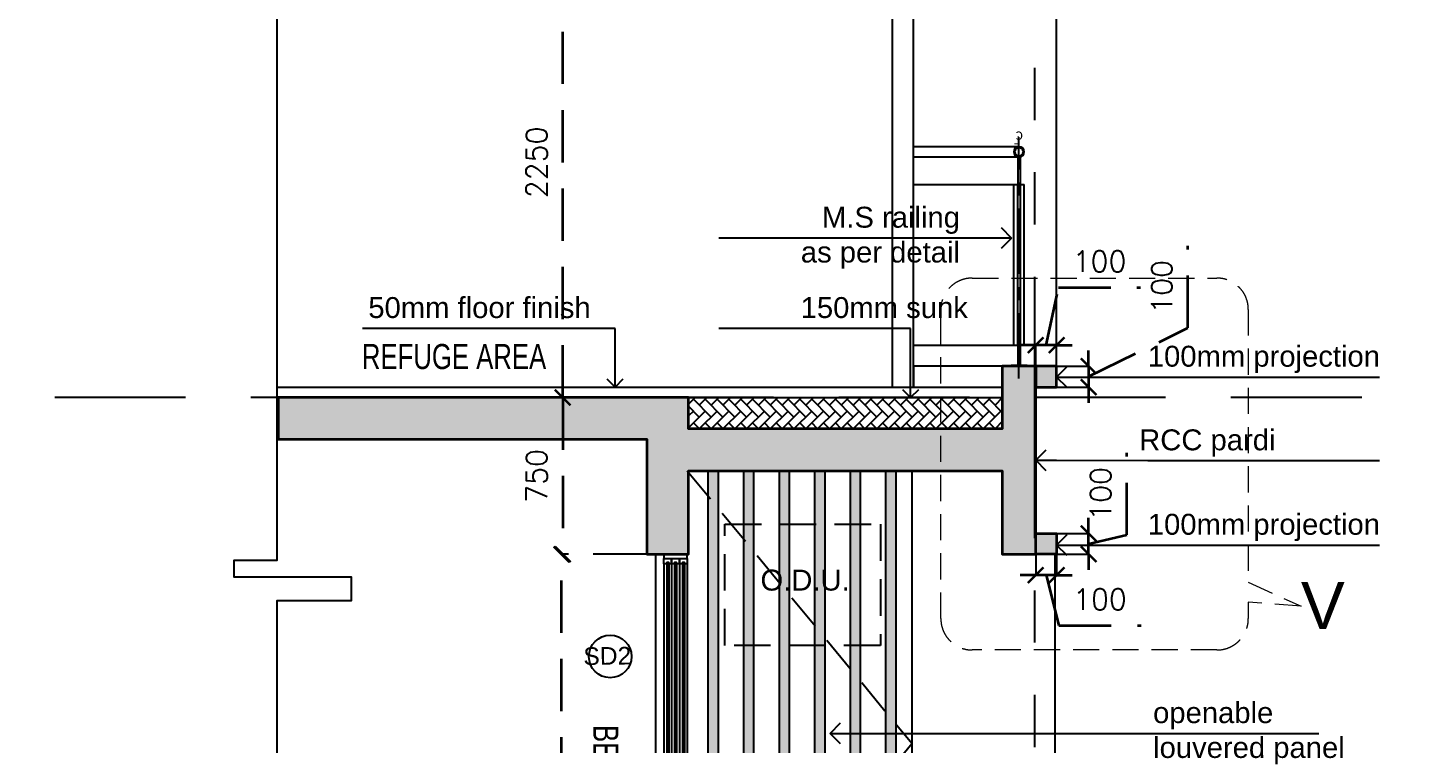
# Model space of a CAD drawing. Header units: millimetres. Extents: x 1066295 to 1300022, y -5734212 to -5454663.
# Drawn here: x 1147034 to 1153610, y -5506653 to -5503223 of the extents above; entities that cross this region are included whole.
import ezdxf
from ezdxf.enums import TextEntityAlignment as Align

# ---------------------------------------------------------------- set-up
doc = ezdxf.new("R2010")
doc.units = ezdxf.units.MM
doc.header["$LTSCALE"] = 1000
doc.header["$MEASUREMENT"] = 0
for name, pattern in [('AUDIT_D_120904163729-0', [0]), ('T9_PROFILE SECTIONS$0$( Hidden )', [0.375, 0.25, -0.125]), ('T9_PROFILE SECTIONS$0$AUDIT_D_120904163729-0', [0]), ('T9_PROFILE SECTIONS$0$CENTER', [2, 1.25, -0.25, 0.25, -0.25]), ('T9_PROFILE SECTIONS$0$HIDDEN', [0.375, 0.25, -0.125]), ('T9_PROFILE SECTIONS$0$HIDDEN2', [0.1875, 0.125, -0.0625]), ('T9_PROFILE SECTIONS$0$T10(T7 IS SIMILAR BUT MIRROR) - DIMENSION & TEXTING$0$HIDDEN', [0.375, 0.25, -0.125]), ('T9_PROFILE SECTIONS$0$T8_PROFILE SECTIONS$0$HIDDEN', [0.375, 0.25, -0.125]), ('T9_PROFILE SECTIONS$0$T8_PROFILE SECTIONS$0$PHANTOM2', [1.25, 0.625, -0.125, 0.125, -0.125, 0.125, -0.125])]:
    doc.linetypes.add(name, pattern=pattern)
doc.layers.get('0').update_dxf_attribs({"linetype": 'AUDIT_D_120904163729-0'})
for name, color, linetype in [('T9_PROFILE SECTIONS$0$a-alu frame', 4, 'Continuous'), ('T9_PROFILE SECTIONS$0$A-DIM', 2, 'Continuous'), ('T9_PROFILE SECTIONS$0$a-ele', 8, 'Continuous'), ('T9_PROFILE SECTIONS$0$A-SUNK SLAB', 251, 'T9_PROFILE SECTIONS$0$AUDIT_D_120904163729-0'), ('T9_PROFILE SECTIONS$0$a-window', 5, 'Continuous'), ('T9_PROFILE SECTIONS$0$DETAIL TEXT', 84, 'T9_PROFILE SECTIONS$0$HIDDEN'), ('T9_PROFILE SECTIONS$0$Elev 01', 8, 'Continuous'), ('T9_PROFILE SECTIONS$0$ELEV 5', 8, 'Continuous'), ('T9_PROFILE SECTIONS$0$F.F.L', 36, 'Continuous'), ('T9_PROFILE SECTIONS$0$GLASS', 5, 'Continuous'), ('T9_PROFILE SECTIONS$0$HATCH 150', 8, 'Continuous'), ('T9_PROFILE SECTIONS$0$Leader', 2, 'T9_PROFILE SECTIONS$0$AUDIT_D_120904163729-0'), ('T9_PROFILE SECTIONS$0$LEVEL', 7, 'Continuous'), ('T9_PROFILE SECTIONS$0$T10(T7 IS SIMILAR BUT MIRROR) - DIMENSION & TEXTING$0$A-DIMENSIONS', 2, 'T9_PROFILE SECTIONS$0$T10(T7 IS SIMILAR BUT MIRROR) - DIMENSION & TEXTING$0$HIDDEN'), ('T9_PROFILE SECTIONS$0$T8_PROFILE SECTIONS$0$A-BUILDING LINE TURNS HERE', 252, 'T9_PROFILE SECTIONS$0$T8_PROFILE SECTIONS$0$PHANTOM2'), ('T9_PROFILE SECTIONS$0$T8_PROFILE SECTIONS$0$A-PROFILE SECTIONS', 81, 'T9_PROFILE SECTIONS$0$T8_PROFILE SECTIONS$0$PHANTOM2'), ('T9_PROFILE SECTIONS$0$TEXT ROOM', 7, 'Continuous'), ('T9_PROFILE SECTIONS$0$TYPICAL UNITS$0$a-door-no', 104, 'Continuous')]:
    doc.layers.add(name, color=color, linetype=linetype)
for name, color, linetype, lineweight in [('T9_PROFILE SECTIONS$0$A-DIMENSION', 2, 'Continuous', 35), ('T9_PROFILE SECTIONS$0$A-SLAB', 3, 'Continuous', 35), ('T9_PROFILE SECTIONS$0$a-Text', 4, 'Continuous', 0), ('T9_PROFILE SECTIONS$0$R0-18-10-2014-T1-1st Podium Floor Plan$0$Text', 7, 'Continuous', 0), ('T9_PROFILE SECTIONS$0$T8_PROFILE SECTIONS$0$A-DIMENSION', 2, 'Continuous', 35)]:
    doc.layers.add(name, color=color, linetype=linetype, lineweight=lineweight)
doc.styles.add('T9_PROFILE SECTIONS$0$arial', font='sanss___.ttf')
doc.styles.add('T9_PROFILE SECTIONS$0$ARIAL ARROW', font='arial.ttf')
doc.styles.add('T9_PROFILE SECTIONS$0$Romans 1', font='romans.shx', dxfattribs={"height": 100})
doc.styles.add('T9_PROFILE SECTIONS$0$RSP_TXT 500', font='swisscl.ttf', dxfattribs={"height": 250})
doc.styles.add('T9_PROFILE SECTIONS$0$T8_PROFILE SECTIONS$0$Romans 1', font='romans.shx', dxfattribs={"height": 100})
doc.styles.add('T9_PROFILE SECTIONS$0$TYPICAL UNITS$0$LODHA STANDERD', font='sanss___.ttf')
doc.dimstyles.new('T9_PROFILE SECTIONS$0$ALPINE S', dxfattribs={"dimscale": 0, "dimtxt": 100, "dimasz": 75, "dimexe": 0, "dimexo": 0, "dimgap": 75, "dimtad": 1, "dimdec": 0, "dimzin": 0, "dimdsep": 46, "dimtxsty": 'T9_PROFILE SECTIONS$0$Romans 1', "dimblk": 'T9_PROFILE SECTIONS$0$_ArchTick', "dimcen": 0.09, "dimclrd": 256, "dimclre": 256, "dimclrt": 7, "dimadec": 0, "dimazin": 0, "dimtfac": 1, "dimtdec": 0, "dimtofl": 0, "dimtmove": 1, "dimatfit": 0, "dimldrblk": 'T9_PROFILE SECTIONS$0$_Open90', "dimfxl": 1, "dimtolj": 1, "dimtzin": 0, "dimarcsym": 0})
doc.dimstyles.new('T9_PROFILE SECTIONS$0$T8_PROFILE SECTIONS$0$ALPINE S', dxfattribs={"dimscale": 0, "dimtxt": 100, "dimasz": 75, "dimexe": 0, "dimexo": 0, "dimgap": 75, "dimtad": 1, "dimdec": 0, "dimzin": 0, "dimdsep": 46, "dimtxsty": 'T9_PROFILE SECTIONS$0$T8_PROFILE SECTIONS$0$Romans 1', "dimblk": 'T9_PROFILE SECTIONS$0$T8_PROFILE SECTIONS$0$_ArchTick', "dimcen": 0.09, "dimclrd": 256, "dimclre": 256, "dimclrt": 7, "dimadec": 0, "dimazin": 0, "dimtfac": 1, "dimtdec": 0, "dimtofl": 0, "dimtmove": 1, "dimatfit": 0, "dimldrblk": 'T9_PROFILE SECTIONS$0$T8_PROFILE SECTIONS$0$_Open90', "dimfxl": 1, "dimtolj": 1, "dimtzin": 0, "dimarcsym": 0})

# ---------------------------------------------------------------- blocks, each defined once
blk = doc.blocks.new('T9_PROFILE SECTIONS$0$window with railing')
at = {"layer": 'T9_PROFILE SECTIONS$0$a-ele'}
blk.add_lwpolyline([(-11244.8753560856, -340863.6866648021), (-11244.8753560856, -338663.6867499707)], dxfattribs=at)
at = {"layer": 'T9_PROFILE SECTIONS$0$a-window', "color": 250}
for p, q in [((-11394.8753560856, -338708.6867806237), (-11394.8753560856, -340818.6867802009)), ((-11381.60035608523, -338708.6867806242), (-11381.60035608616, -340818.6867802023)), ((-11371.60035608523, -338708.6867806242), (-11371.60035608616, -340818.6867802023))]:
    blk.add_line(p, q, dxfattribs=at)
at = {"layer": 'T9_PROFILE SECTIONS$0$a-window', "color": 1}
for p, q in [((-11357.3753560856, -338708.6867806242), (-11357.3753560856, -340818.6867802023)), ((-11319.8753560856, -338708.6867806242), (-11319.8753560856, -340818.6867802023)), ((-11319.8753560856, -338708.6867806237), (-11319.8753560856, -340818.6867802014)), ((-11282.3753560856, -338708.6867806237), (-11282.3753560856, -340818.6867802014))]:
    blk.add_line(p, q, dxfattribs=at)
at = {"layer": 'T9_PROFILE SECTIONS$0$a-window', "color": 5}
for p, q in [((-11344.10035608616, -338708.6867806242), (-11344.10035608616, -340818.6867802009)), ((-11334.10035608523, -338708.6867806242), (-11334.10035608616, -340818.6867802014)), ((-11306.60035608616, -338708.6867806242), (-11306.60035608616, -340818.6867802009)), ((-11296.60035608523, -338708.6867806242), (-11296.60035608616, -340818.6867802014))]:
    blk.add_line(p, q, dxfattribs=at)
at = {"layer": 'T9_PROFILE SECTIONS$0$a-window', "color": 4}
for points in [[(-11394.87535608653, -338683.6867806247), (-11394.87535608653, -338663.6867806247), (-11282.3753560856, -338663.6867806242), (-11282.3753560856, -338683.6867806242)], [(-11371.60035608523, -338708.6867806242), (-11357.3753560856, -338708.6867806242), (-11357.3753560856, -338683.6867806242), (-11394.87535608653, -338683.6867806247), (-11394.8753560856, -338708.6867806237), (-11381.60035608523, -338708.6867806242), (-11381.60035608523, -338702.6867806237), (-11371.60035608523, -338702.6867806242)], [(-11334.10035608523, -338708.6867806242), (-11319.8753560856, -338708.6867806237), (-11319.8753560856, -338683.6867806242), (-11357.3753560856, -338683.6867806242), (-11357.3753560856, -338708.6867806242), (-11344.10035608616, -338708.6867806242), (-11344.10035608523, -338702.6867806237), (-11334.10035608523, -338702.6867806242)], [(-11296.60035608523, -338708.6867806242), (-11282.3753560856, -338708.6867806237), (-11282.3753560856, -338683.6867806242), (-11319.8753560856, -338683.6867806242), (-11319.8753560856, -338708.6867806242), (-11306.60035608616, -338708.6867806242), (-11306.60035608523, -338702.6867806237), (-11296.60035608523, -338702.6867806242)], [(-11371.60035608616, -340818.6867802023), (-11357.3753560856, -340818.6867802023), (-11357.3753560856, -340843.6867802023), (-11394.8753560856, -340843.6867802023), (-11394.8753560856, -340818.6867802019), (-11381.60035608616, -340818.6867802023), (-11381.60035608523, -340824.6867802023), (-11371.60035608616, -340824.6867802023)], [(-11394.8753560856, -340863.6867495488), (-11394.8753560856, -340843.6867495488), (-11282.3753560856, -340843.6867802019), (-11282.3753560856, -340863.6867802019)], [(-11334.10035608616, -340818.6867802014), (-11319.8753560856, -340818.6867802014), (-11319.8753560856, -340843.6867802019), (-11357.3753560856, -340843.6867802023), (-11357.3753560856, -340818.6867802023), (-11344.10035608616, -340818.6867802023), (-11344.10035608616, -340824.6867802014), (-11334.10035608523, -340824.6867802014)], [(-11296.60035608616, -340818.6867802014), (-11282.3753560856, -340818.6867802014), (-11282.3753560856, -340843.6867802019), (-11319.8753560856, -340843.6867802023), (-11319.8753560856, -340818.6867802023), (-11306.60035608616, -340818.6867802023), (-11306.60035608616, -340824.6867802014), (-11296.60035608523, -340824.6867802014)]]:
    blk.add_lwpolyline(points, close=True, dxfattribs=at)
blk = doc.blocks.new('T9_PROFILE SECTIONS$0$_ArchTick')
at = {"color": 0, "linetype": 'ByBlock', "const_width": 0.15}
blk.add_lwpolyline([(-0.5, -0.5), (0.5, 0.5)], dxfattribs=at)
blk = doc.blocks.new('*D250')
at = {"layer": 'T9_PROFILE SECTIONS$0$A-DIMENSION', "linetype": 'T9_PROFILE SECTIONS$0$HIDDEN', "lineweight": -2, "transparency": 16777216}
for p, q in [((-51353.88129369775, 285911.6741474317), (-51755.66542000929, 285911.6741474317)), ((-51353.88129241997, 283661.674147632), (-51755.66542000929, 283661.674147632))]:
    blk.add_line(p, q, dxfattribs=at)
at = {"layer": 'T9_PROFILE SECTIONS$0$A-DIMENSION', "linetype": 'T9_PROFILE SECTIONS$0$HIDDEN', "transparency": 16777216}
blk.add_line((-51755.66542000929, 283661.674147632), (-51755.66542000929, 285911.6741474317), dxfattribs=at)
at = {"layer": 'T9_PROFILE SECTIONS$0$A-DIMENSION', "linetype": 'ByBlock', "transparency": 16777216, "xscale": 75, "yscale": 75, "zscale": 75}
for p, rotation in [((-51755.66542000929, 285911.6741474317), 90), ((-51755.66542000929, 283661.674147632), 270)]:
    blk.add_blockref('T9_PROFILE SECTIONS$0$_ArchTick', p, dxfattribs=dict(at, rotation=rotation))
at = {"layer": 'T9_PROFILE SECTIONS$0$A-DIMENSION', "color": 7, "linetype": 'ByBlock', "transparency": 16777216, "insert": (-51880.66542000927, 284786.6741475319), "char_height": 100, "attachment_point": 5, "rotation": 90.00000000000001, "style": 'T9_PROFILE SECTIONS$0$Romans 1'}
blk.add_mtext('\\A1;2250', dxfattribs=at)
blk = doc.blocks.new('T9_PROFILE SECTIONS$0$_Open90')
at = {"color": 0, "linetype": 'ByBlock', "lineweight": -2}
for p, q in [((0, 0), (-1, 0)), ((-0.5, 0.5), (0, 0)), ((0, 0), (-0.5, -0.5))]:
    blk.add_line(p, q, dxfattribs=at)
blk = doc.blocks.new('T9_PROFILE SECTIONS$0$TYPICAL UNITS$0$B-flat-33')
at = {"layer": 'T9_PROFILE SECTIONS$0$TYPICAL UNITS$0$a-door-no'}
blk.add_ellipse((14107.61507096316, 1401.53111237858), major_axis=(0.02899166201322233, -181.0162510421596), ratio=0.9999894850701674, dxfattribs=at)
at = {"layer": 'T9_PROFILE SECTIONS$0$TYPICAL UNITS$0$a-door-no', "style": 'T9_PROFILE SECTIONS$0$TYPICAL UNITS$0$LODHA STANDERD', "oblique": 1.577147961390024e-05, "width": 0.9999894886737732}
blk.add_attdef('OP1', text='', height=149.9999997297267, rotation=0.7592242381622432, dxfattribs=at).set_placement((14117.02385249914, 1331.605178014608), align=Align.CENTER)
blk = doc.blocks.new('T9_PROFILE SECTIONS$0$A$C6E3644B4')
at = {"layer": 'T9_PROFILE SECTIONS$0$A-DIM', "ltscale": 0.7}
h = blk.add_hatch(color=8, dxfattribs=at)
edge = h.paths.add_edge_path()
edge.add_arc((0, 1025.000000000233), 25, 0, 360)
edge = h.paths.add_edge_path(flags=17)
edge.add_arc((0, 1025.000000000233), 20, 0, 360)
for points in [[(6.029318510554731, 868.7475443840958), (-5.970681489445269, 868.7475443840958), (-5.970681489445269, 843.7475443840958), (6.029318510554731, 843.7475443840958)], [(6.029318510554731, 130.0000037571881), (-5.970681489445269, 130.0000037571881), (-5.970681489445269, 105.0000037571881), (6.029318510554731, 105.0000037571881)]]:
    blk.add_hatch(color=8, dxfattribs=at).paths.add_polyline_path(points)
at = {"layer": 'T9_PROFILE SECTIONS$0$A-DIM', "color": 5, "linetype": 'T9_PROFILE SECTIONS$0$CENTER', "ltscale": 0.25}
blk.add_line((0, -58.99308032752015), (0, 1094.712154761422), dxfattribs=at)
at = {"layer": 'T9_PROFILE SECTIONS$0$A-DIM', "ltscale": 0.7}
for p, q in [((-5, 1000.135468803113), (-5.000000000931323, 868.4000000003725)), ((5, 1000.135468803113), (4.999999999068677, 868.4000000003725)), ((24.99999999906868, 868.4000000003725), (-25.00000000093132, 868.4000000003725)), ((-25, 100.4000000001397), (-25.00000000093132, 868.4000000003725)), ((25, 100.4000000001397), (24.99999999906868, 868.4000000003725)), ((25, 100.4000000001397), (-25, 100.3999999999069)), ((-5, 100.3999999912921), (-5, 5)), ((5, 100.3999999912921), (5, 5))]:
    blk.add_line(p, q, dxfattribs=at)
blk.add_lwpolyline([(37.5, 5), (-37.5, 5), (-37.5, 0), (37.5, 0)], close=True, dxfattribs=at)
for radius in [25, 20]:
    blk.add_circle((0, 1025.000000000233), radius, dxfattribs=at)
at = {"layer": 'T9_PROFILE SECTIONS$0$GLASS', "ltscale": 0.7}
for points in [[(-5.970681489445269, 868.4000000003725), (-5.970681489445269, 843.7475443840958), (6.029318510554731, 843.7475443840958), (6.029318510554731, 868.4000000003725)], [(-5.970681489445269, 105.0000037571881), (6.029318510554731, 105.0000037571881), (6.029318510554731, 868.4000000003725), (-5.970681489445269, 868.4000000003725)], [(-5.970681489445269, 130.0000037571881), (-5.970681489445269, 105.0000037571881), (6.029318510554731, 105.0000037571881), (6.029318510554731, 130.0000037571881)]]:
    blk.add_lwpolyline(points, close=True, dxfattribs=at)
at = {"layer": 'T9_PROFILE SECTIONS$0$DETAIL TEXT', "color": 0, "char_height": 40, "width": 489.2515201326069, "attachment_point": 1, "style": 'T9_PROFILE SECTIONS$0$arial'}
for s, insert in [('{\\fCalibri|b0|i0|c0|p34;C}', (-17.82033419283107, 1122.699517042609)), ('{\\fCalibri|b0|i0|c0|p34;L}', (-2.775433416478336, 1100.522025397047))]:
    blk.add_mtext(s, dxfattribs=dict(at, insert=insert))
blk = doc.blocks.new('*D255')
at = {"layer": 'T9_PROFILE SECTIONS$0$A-DIMENSION', "linetype": 'T9_PROFILE SECTIONS$0$HIDDEN', "lineweight": -2, "transparency": 16777216}
for p, q in [((1181090.422474894, -5662595.054038587), (1180688.638347305, -5662595.054038587)), ((1181090.422474894, -5663345.054038587), (1180688.638347305, -5663345.054038587))]:
    blk.add_line(p, q, dxfattribs=at)
at = {"layer": 'T9_PROFILE SECTIONS$0$A-DIMENSION', "linetype": 'T9_PROFILE SECTIONS$0$HIDDEN', "transparency": 16777216}
blk.add_line((1180688.638347305, -5662595.054038587), (1180688.638347305, -5663345.054038587), dxfattribs=at)
at = {"layer": 'T9_PROFILE SECTIONS$0$A-DIMENSION', "linetype": 'ByBlock', "transparency": 16777216, "xscale": 75, "yscale": 75, "zscale": 75}
for p, rotation in [((1180688.638347305, -5662595.054038587), 90), ((1180688.638347305, -5663345.054038587), 270)]:
    blk.add_blockref('T9_PROFILE SECTIONS$0$_ArchTick', p, dxfattribs=dict(at, rotation=rotation))
at = {"layer": 'T9_PROFILE SECTIONS$0$A-DIMENSION', "color": 7, "linetype": 'ByBlock', "transparency": 16777216, "insert": (1180563.638347306, -5662970.054038587), "char_height": 100, "attachment_point": 5, "rotation": 90, "style": 'T9_PROFILE SECTIONS$0$Romans 1'}
blk.add_mtext('\\A1;750', dxfattribs=at)
blk = doc.blocks.new('*D256')
at = {"layer": 'T9_PROFILE SECTIONS$0$A-DIMENSION', "linetype": 'T9_PROFILE SECTIONS$0$HIDDEN', "lineweight": -2, "transparency": 16777216}
for p, q in [((1181090.422473617, -5660345.054038788), (1180688.638347305, -5660345.054038788)), ((1181090.422474894, -5662595.054038588), (1180688.638347305, -5662595.054038588))]:
    blk.add_line(p, q, dxfattribs=at)
at = {"layer": 'T9_PROFILE SECTIONS$0$A-DIMENSION', "linetype": 'T9_PROFILE SECTIONS$0$HIDDEN', "transparency": 16777216}
blk.add_line((1180688.638347305, -5662595.054038588), (1180688.638347305, -5660345.054038788), dxfattribs=at)
at = {"layer": 'T9_PROFILE SECTIONS$0$A-DIMENSION', "linetype": 'ByBlock', "transparency": 16777216, "xscale": 75, "yscale": 75, "zscale": 75}
for p, rotation in [((1180688.638347305, -5660345.054038788), 90), ((1180688.638347305, -5662595.054038588), 270)]:
    blk.add_blockref('T9_PROFILE SECTIONS$0$_ArchTick', p, dxfattribs=dict(at, rotation=rotation))
at = {"layer": 'T9_PROFILE SECTIONS$0$A-DIMENSION', "color": 7, "linetype": 'ByBlock', "transparency": 16777216, "insert": (1180563.638347306, -5661470.054038689), "char_height": 100, "attachment_point": 5, "rotation": 90, "style": 'T9_PROFILE SECTIONS$0$Romans 1'}
blk.add_mtext('\\A1;2250', dxfattribs=at)
blk = doc.blocks.new('T9_PROFILE SECTIONS$0$T8_PROFILE SECTIONS$0$_ArchTick')
at = {"color": 0, "linetype": 'ByBlock', "const_width": 0.15}
blk.add_lwpolyline([(-0.5, -0.5), (0.5, 0.5)], dxfattribs=at)
blk = doc.blocks.new('*D257')
at = {"layer": 'T9_PROFILE SECTIONS$0$T8_PROFILE SECTIONS$0$A-DIMENSION', "linetype": 'T9_PROFILE SECTIONS$0$T8_PROFILE SECTIONS$0$HIDDEN', "transparency": 16777216}
for p, q in [((1183000.422474894, -5662344.989124928), (1183059.149635703, -5662068.362129864)), ((1183059.149635703, -5662068.362129864), (1183452.00677856, -5662068.362129864)), ((1182950.422474894, -5662344.989124928), (1182875.422474894, -5662344.989124928)), ((1183050.422474894, -5662344.989124928), (1182950.422474894, -5662344.989124928)), ((1183050.422474894, -5662344.989124928), (1183125.422474894, -5662344.989124928))]:
    blk.add_line(p, q, dxfattribs=at)
at = {"layer": 'T9_PROFILE SECTIONS$0$T8_PROFILE SECTIONS$0$A-DIMENSION', "linetype": 'T9_PROFILE SECTIONS$0$T8_PROFILE SECTIONS$0$HIDDEN', "lineweight": -2, "transparency": 16777216}
for p, q in [((1182950.422474894, -5662445.054039017), (1182950.422474894, -5662344.989124928)), ((1183050.422474894, -5662445.054039017), (1183050.422474894, -5662344.989124928))]:
    blk.add_line(p, q, dxfattribs=at)
at = {"layer": 'T9_PROFILE SECTIONS$0$T8_PROFILE SECTIONS$0$A-DIMENSION', "linetype": 'ByBlock', "transparency": 16777216, "xscale": 75, "yscale": 75, "zscale": 75}
blk.add_blockref('T9_PROFILE SECTIONS$0$T8_PROFILE SECTIONS$0$_ArchTick', (1182950.422474894, -5662344.989124928), dxfattribs=at)
at = {"layer": 'T9_PROFILE SECTIONS$0$T8_PROFILE SECTIONS$0$A-DIMENSION', "linetype": 'ByBlock', "transparency": 16777216, "xscale": 75, "yscale": 75, "zscale": 75, "rotation": 180}
blk.add_blockref('T9_PROFILE SECTIONS$0$T8_PROFILE SECTIONS$0$_ArchTick', (1183050.422474894, -5662344.989124928), dxfattribs=at)
at = {"layer": 'T9_PROFILE SECTIONS$0$T8_PROFILE SECTIONS$0$A-DIMENSION', "color": 7, "linetype": 'ByBlock', "transparency": 16777216, "insert": (1183255.578207132, -5661943.362129864), "char_height": 100, "attachment_point": 5, "style": 'T9_PROFILE SECTIONS$0$T8_PROFILE SECTIONS$0$Romans 1'}
blk.add_mtext('\\A1;100', dxfattribs=at)
blk = doc.blocks.new('T9_PROFILE SECTIONS$0$T8_PROFILE SECTIONS$0$_Open90')
at = {"color": 0, "linetype": 'ByBlock', "lineweight": -2}
for p, q in [((0, 0), (-1, 0)), ((-0.5, 0.5), (0, 0)), ((0, 0), (-0.5, -0.5))]:
    blk.add_line(p, q, dxfattribs=at)
blk = doc.blocks.new('*D258')
at = {"layer": 'T9_PROFILE SECTIONS$0$T8_PROFILE SECTIONS$0$A-DIMENSION', "linetype": 'T9_PROFILE SECTIONS$0$T8_PROFILE SECTIONS$0$HIDDEN', "transparency": 16777216}
for p, q in [((1183678.478835307, -5662262.123755586), (1183678.478835307, -5661869.266612729)), ((1183203.565338507, -5662495.054039007), (1183678.478835307, -5662262.123755586)), ((1183203.565338507, -5662445.054039017), (1183203.565338507, -5662370.054039017)), ((1183203.565338507, -5662445.054039017), (1183203.565338507, -5662545.054038996)), ((1183203.565338507, -5662545.054038996), (1183203.565338507, -5662620.054038996))]:
    blk.add_line(p, q, dxfattribs=at)
at = {"layer": 'T9_PROFILE SECTIONS$0$T8_PROFILE SECTIONS$0$A-DIMENSION', "linetype": 'T9_PROFILE SECTIONS$0$T8_PROFILE SECTIONS$0$HIDDEN', "lineweight": -2, "transparency": 16777216}
for p, q in [((1183050.422474894, -5662445.054039017), (1183203.565338507, -5662445.054039017)), ((1183050.422474894, -5662545.054038996), (1183203.565338507, -5662545.054038996))]:
    blk.add_line(p, q, dxfattribs=at)
at = {"layer": 'T9_PROFILE SECTIONS$0$T8_PROFILE SECTIONS$0$A-DIMENSION', "linetype": 'ByBlock', "transparency": 16777216, "xscale": 75, "yscale": 75, "zscale": 75}
for p, rotation in [((1183203.565338507, -5662445.054039017), 270), ((1183203.565338507, -5662545.054038996), 90)]:
    blk.add_blockref('T9_PROFILE SECTIONS$0$T8_PROFILE SECTIONS$0$_ArchTick', p, dxfattribs=dict(at, rotation=rotation))
at = {"layer": 'T9_PROFILE SECTIONS$0$T8_PROFILE SECTIONS$0$A-DIMENSION', "color": 7, "linetype": 'ByBlock', "transparency": 16777216, "insert": (1183553.478835308, -5662065.695184158), "char_height": 100, "attachment_point": 5, "rotation": 90, "style": 'T9_PROFILE SECTIONS$0$T8_PROFILE SECTIONS$0$Romans 1'}
blk.add_mtext('\\A1;100', dxfattribs=at)
blk = doc.blocks.new('*D259')
at = {"layer": 'T9_PROFILE SECTIONS$0$T8_PROFILE SECTIONS$0$A-DIMENSION', "linetype": 'T9_PROFILE SECTIONS$0$T8_PROFILE SECTIONS$0$HIDDEN', "lineweight": -2, "transparency": 16777216}
for p, q in [((1182950.422474894, -5663345.054038996), (1182950.422474894, -5663445.118953115)), ((1183050.422474894, -5663345.054038996), (1183050.422474894, -5663445.118953115))]:
    blk.add_line(p, q, dxfattribs=at)
at = {"layer": 'T9_PROFILE SECTIONS$0$T8_PROFILE SECTIONS$0$A-DIMENSION', "linetype": 'T9_PROFILE SECTIONS$0$T8_PROFILE SECTIONS$0$HIDDEN', "transparency": 16777216}
for p, q in [((1182950.422474894, -5663445.118953115), (1182875.422474894, -5663445.118953115)), ((1183050.422474894, -5663445.118953115), (1182950.422474894, -5663445.118953115)), ((1183000.422474894, -5663445.118953115), (1183061.420807387, -5663685.770098657)), ((1183050.422474894, -5663445.118953115), (1183125.422474894, -5663445.118953115)), ((1183061.420807387, -5663685.770098657), (1183454.277950244, -5663685.770098657))]:
    blk.add_line(p, q, dxfattribs=at)
at = {"layer": 'T9_PROFILE SECTIONS$0$T8_PROFILE SECTIONS$0$A-DIMENSION', "linetype": 'ByBlock', "transparency": 16777216, "xscale": 75, "yscale": 75, "zscale": 75}
blk.add_blockref('T9_PROFILE SECTIONS$0$T8_PROFILE SECTIONS$0$_ArchTick', (1182950.422474894, -5663445.118953115), dxfattribs=at)
at = {"layer": 'T9_PROFILE SECTIONS$0$T8_PROFILE SECTIONS$0$A-DIMENSION', "linetype": 'ByBlock', "transparency": 16777216, "xscale": 75, "yscale": 75, "zscale": 75, "rotation": 180}
blk.add_blockref('T9_PROFILE SECTIONS$0$T8_PROFILE SECTIONS$0$_ArchTick', (1183050.422474894, -5663445.118953115), dxfattribs=at)
at = {"layer": 'T9_PROFILE SECTIONS$0$T8_PROFILE SECTIONS$0$A-DIMENSION', "color": 7, "linetype": 'ByBlock', "transparency": 16777216, "insert": (1183257.849378815, -5663560.770098657), "char_height": 100, "attachment_point": 5, "style": 'T9_PROFILE SECTIONS$0$T8_PROFILE SECTIONS$0$Romans 1'}
blk.add_mtext('\\A1;100', dxfattribs=at)
blk = doc.blocks.new('*D260')
at = {"layer": 'T9_PROFILE SECTIONS$0$T8_PROFILE SECTIONS$0$A-DIMENSION', "linetype": 'T9_PROFILE SECTIONS$0$T8_PROFILE SECTIONS$0$HIDDEN', "transparency": 16777216}
for p, q in [((1183386.171668315, -5663252.63333173), (1183386.171668315, -5662859.776188873)), ((1183203.565338506, -5663245.054039017), (1183203.565338506, -5663170.054039017)), ((1183203.565338506, -5663345.054038996), (1183203.565338506, -5663245.054039017)), ((1183203.565338506, -5663295.054039007), (1183386.171668315, -5663252.63333173)), ((1183203.565338506, -5663345.054038996), (1183203.565338506, -5663420.054038996))]:
    blk.add_line(p, q, dxfattribs=at)
at = {"layer": 'T9_PROFILE SECTIONS$0$T8_PROFILE SECTIONS$0$A-DIMENSION', "linetype": 'T9_PROFILE SECTIONS$0$T8_PROFILE SECTIONS$0$HIDDEN', "lineweight": -2, "transparency": 16777216}
for p, q in [((1183050.422474894, -5663245.054039017), (1183203.565338506, -5663245.054039017)), ((1183050.422474894, -5663345.054038996), (1183203.565338506, -5663345.054038996))]:
    blk.add_line(p, q, dxfattribs=at)
at = {"layer": 'T9_PROFILE SECTIONS$0$T8_PROFILE SECTIONS$0$A-DIMENSION', "linetype": 'ByBlock', "transparency": 16777216, "xscale": 75, "yscale": 75, "zscale": 75}
for p, rotation in [((1183203.565338506, -5663245.054039017), 270), ((1183203.565338506, -5663345.054038996), 90)]:
    blk.add_blockref('T9_PROFILE SECTIONS$0$T8_PROFILE SECTIONS$0$_ArchTick', p, dxfattribs=dict(at, rotation=rotation))
at = {"layer": 'T9_PROFILE SECTIONS$0$T8_PROFILE SECTIONS$0$A-DIMENSION', "color": 7, "linetype": 'ByBlock', "transparency": 16777216, "insert": (1183261.171668316, -5663056.204760302), "char_height": 100, "attachment_point": 5, "rotation": 90, "style": 'T9_PROFILE SECTIONS$0$T8_PROFILE SECTIONS$0$Romans 1'}
blk.add_mtext('\\A1;100', dxfattribs=at)
blk = doc.blocks.new('T9_PROFILE SECTIONS$0$grn')
at = {"layer": 'T9_PROFILE SECTIONS$0$ELEV 5', "ltscale": 0.7}
h = blk.add_hatch(color=256, dxfattribs=at)
h.dxf.hatch_style = 1
h.paths.add_polyline_path([(-50154.97024322348, 286311.6741470238), (-50204.97024322348, 286311.6741470238), (-50204.97024322348, 283701.6741480557), (-50154.97024322348, 283701.6741480557)])
h.paths.add_polyline_path([(-50324.97024322441, 286311.6741470238), (-50374.97024322441, 286311.6741470238), (-50374.97024322441, 283701.6741480557), (-50324.97024322441, 283701.6741480557)])
h.paths.add_polyline_path([(-50494.97024322534, 286311.6741470238), (-50544.97024322534, 286311.6741470238), (-50544.97024322534, 283701.6741480557), (-50494.97024322534, 283701.6741480557)])
h.paths.add_polyline_path([(-50664.97024322627, 286311.6741470238), (-50714.97024322627, 286311.6741470238), (-50714.97024322627, 283701.6741480557), (-50664.97024322627, 283701.6741480557)])
h.paths.add_polyline_path([(-50834.9702432272, 286311.6741470238), (-50884.9702432272, 286311.6741470238), (-50884.9702432272, 283701.6741480557), (-50834.9702432272, 283701.6741480557)])
h.paths.add_polyline_path([(-51004.97024322813, 286311.6741470238), (-51054.97024322813, 286311.6741470238), (-51054.97024322813, 283701.6741480557), (-51004.97024322813, 283701.6741480557)])
at = {"layer": 'T9_PROFILE SECTIONS$0$Elev 01', "linetype": 'ByBlock'}
for points in [[(-51004.97024322813, 286311.6741470238), (-51054.97024322813, 286311.6741470238), (-51054.97024322813, 283701.6741480557), (-51004.97024322813, 283701.6741480557)], [(-50834.9702432272, 286311.6741470238), (-50884.9702432272, 286311.6741470238), (-50884.9702432272, 283701.6741480557), (-50834.9702432272, 283701.6741480557)], [(-50664.97024322627, 286311.6741470238), (-50714.97024322627, 286311.6741470238), (-50714.97024322627, 283701.6741480557), (-50664.97024322627, 283701.6741480557)], [(-50494.97024322534, 286311.6741470238), (-50544.97024322534, 286311.6741470238), (-50544.97024322534, 283701.6741480557), (-50494.97024322534, 283701.6741480557)], [(-50324.97024322441, 286311.6741470238), (-50374.97024322441, 286311.6741470238), (-50374.97024322441, 283701.6741480557), (-50324.97024322441, 283701.6741480557)], [(-50154.97024322348, 286311.6741470238), (-50204.97024322348, 286311.6741470238), (-50204.97024322348, 283701.6741480557), (-50154.97024322348, 283701.6741480557)]]:
    blk.add_lwpolyline(points, close=True, dxfattribs=at)
at = {"layer": 'T9_PROFILE SECTIONS$0$ELEV 5', "ltscale": 0.7}
for p, q in [((-50078.88129241997, 283701.6741480557), (-50078.88129241997, 286311.6741470229)), ((-49393.88129241997, 283811.6741472241), (-49393.88129241997, 285911.6741173547))]:
    blk.add_line(p, q, dxfattribs=at)
at = {"layer": 'T9_PROFILE SECTIONS$0$ELEV 5', "linetype": 'T9_PROFILE SECTIONS$0$( Hidden )', "ltscale": 0.7}
blk.add_lwpolyline([(-51153.88126998767, 286311.6741475984), (-50078.88129241997, 285006.6741475388), (-51153.88129241997, 283701.6741480557)], dxfattribs=at)
blk.add_lwpolyline([(-50974.1685754261, 286055.2281862199), (-50230.1685754261, 286055.2281862199), (-50230.1685754261, 285475.2281862199), (-50974.1685754261, 285475.2281862199)], close=True, dxfattribs=at)
at = {"layer": 'T9_PROFILE SECTIONS$0$a-alu frame', "linetype": 'Continuous', "xscale": -1}
blk.add_blockref('T9_PROFILE SECTIONS$0$window with railing', (-62548.75664850557, 624575.3608979862), dxfattribs=at)
at = {"layer": 'T9_PROFILE SECTIONS$0$TEXT ROOM', "ltscale": 0.1}
ref = blk.add_blockref('T9_PROFILE SECTIONS$0$TYPICAL UNITS$0$B-flat-33', (-59457.53058443172, 284634.625673335), dxfattribs=dict(at, xscale=0.5625, yscale=0.5625, zscale=0.5625))
ref.add_attrib('OP1', 'SD2', dxfattribs={"layer": 'T9_PROFILE SECTIONS$0$TYPICAL UNITS$0$a-door-no', "height": 84.37499984797128, "rotation": 0.7592242292916443, "style": 'T9_PROFILE SECTIONS$0$TYPICAL UNITS$0$LODHA STANDERD', "oblique": 1.577147961390024e-05, "width": 0.9999894886737734}).set_placement((-51535.56855354621, 285383.4036066886), align=Align.CENTER)
at = {"layer": 'T9_PROFILE SECTIONS$0$a-Text', "insert": (-51483.11578379618, 284459.4061786663), "char_height": 120.0000000000001, "attachment_point": 3, "rotation": 270.0000000000009, "style": 'T9_PROFILE SECTIONS$0$RSP_TXT 500'}
blk.add_mtext_dynamic_manual_height_columns('BEDROOM', width=1106.247748976808, gutter_width=500, heights=[0], dxfattribs=at)
at = {"layer": 'T9_PROFILE SECTIONS$0$R0-18-10-2014-T1-1st Podium Floor Plan$0$Text', "char_height": 100.0000000000001, "width": 1133.401091405185, "attachment_point": 1, "style": 'T9_PROFILE SECTIONS$0$ARIAL ARROW'}
for s, insert in [('O.D.U.', (-50803.50318462541, 285838.1804162627)), ('openable louvered panel', (-48926.00318462541, 285204.1804162627))]:
    blk.add_mtext(s, dxfattribs=dict(at, insert=insert))
at = {"layer": 'T9_PROFILE SECTIONS$0$A-DIMENSION', "linetype": 'ByBlock'}
dim = blk.add_linear_dim(base=(-51755.66542000929, 285911.6741474317, 0.01002673761109921), p1=(-51353.88129241997, 283661.674147632, 0.01002673761109921), p2=(-51353.88129369775, 285911.6741474317, -0.01022038209019727), angle=90, dimstyle='T9_PROFILE SECTIONS$0$ALPINE S', override={"dimscale": 1, "dimfxl": 5, "dimlwd": 65535, "dimarcsym": 1}, dxfattribs=at)
dim.commit()
dim.dimension.update_dxf_attribs({"geometry": '*D250', "text_midpoint": (-51880.66542000929, 284786.6741475319, 0.01002673761109921)})
at = {"layer": 'T9_PROFILE SECTIONS$0$Leader'}
blk.add_leader([(-50470.6685754261, 285054.7839904977, -1.982100440361956e-06), (-48133.71116044233, 285054.7839904977, -1.982100440361956e-06)], dimstyle='T9_PROFILE SECTIONS$0$ALPINE S', override={"dimscale": 1, "dimasz": 100, "dimtad": 0, "dimclrd": 256}, dxfattribs=at)
blk = doc.blocks.new('T9_PROFILE SECTIONS$0$NH')
at = {"layer": 'T9_PROFILE SECTIONS$0$A-SUNK SLAB', "linetype": 'ByBlock'}
h = blk.add_hatch(dxfattribs=at)
h.set_pattern_fill('AR-HBONE', color=256, scale=10)
h.set_pattern_definition([(135, (-4488109.093950361, -7123399.581850075), (-56.5685424949238, 1.829618899826852e-14), [120, -40]), (224.9999999999999, (-4488137.378221612, -7123371.297578826), (-56.5685424949238, 1.829618899826852e-14), [120, -39.99999999999999])])
h.paths.add_polyline_path([(1182790.422474894, -5662745.054038941), (1181290.422474894, -5662745.054038941), (1181290.422474894, -5662595.054038587), (1182790.422474894, -5662595.054038587)])
at = {"layer": 'T9_PROFILE SECTIONS$0$HATCH 150'}
h = blk.add_hatch(color=8, dxfattribs=at)
h.dxf.hatch_style = 1
h.paths.add_polyline_path([(1182790.422474894, -5662445.054038995), (1182790.422474894, -5662595.054038941), (1182790.422474894, -5662745.054038941), (1181290.422474894, -5662745.054038941), (1181290.422474894, -5662595.054038587), (1179327.048667562, -5662595.054038587), (1179327.048667562, -5662795.054038587), (1181090.422474894, -5662795.054038587), (1181090.422474894, -5663345.054038587), (1181290.422474894, -5663345.054038621), (1181290.422474894, -5662945.054038621), (1182790.422474894, -5662945.054038621), (1182790.422474734, -5663345.054038941), (1182950.422474894, -5663345.054038974), (1182950.422474898, -5662445.054038996)])
h = blk.add_hatch(dxfattribs=at)
h.set_pattern_fill('AR-SAND', color=8, scale=10)
h.set_pattern_definition([(127.5, (-4488109.093950361, -7131056.465669914), (-19.26823769013158, -0.6299335810960811), [0, -15.19999999999999, 0, -16.99999999999999, 0, -16.24999999999999]), (97.49999999999993, (-4488109.093950361, -7131056.465669914), (-28.2214606522974, 17.69776705267727), [0, -8.19999999999999, 0, -13.69999999999999, 0, -5.249999999999996]), (57.49999999999999, (-4488109.093950361, -7131068.765669913), (-0.05659053536964871, 31.14141861751495), [0, -4.99999999999998, 0, -17.99999999999992, 0, -23.49999999999992]), (47.49999999999994, (-4488109.093950361, -7131068.765669913), (-8.776755649342494, 30.06126604572293), [0, -2.5, 0, -11.8, 0, -13.5])])
h.paths.add_polyline_path([(1182950.422474894, -5663245.054038974), (1183050.422474894, -5663245.054038974), (1183050.422474894, -5663345.054038996), (1182950.422474894, -5663345.054038996)])
h.paths.add_polyline_path([(1182950.422474894, -5662545.054038974), (1183050.422474894, -5662545.054038974), (1183050.422474894, -5662445.054038996), (1182950.422474894, -5662445.054038996)])
at = {"layer": 'T9_PROFILE SECTIONS$0$A-SLAB', "linetype": 'ByBlock', "elevation": 0.01002673761132658}
for points in [[(1182790.422474894, -5662445.054038995), (1182790.422474894, -5662595.054038941), (1182790.422474894, -5662745.054038941), (1181290.422474894, -5662745.054038941), (1181290.422474894, -5662595.054038587), (1179327.048667562, -5662595.054038587), (1179327.048667562, -5662795.054038587), (1181090.422474894, -5662795.054038587), (1181090.422474894, -5663345.054038587), (1181290.422474894, -5663345.054038621), (1181290.422474894, -5662945.054038621), (1182790.422474894, -5662945.054038621), (1182790.422474734, -5663345.054038941), (1182950.422474894, -5663345.054038974), (1182950.422474898, -5662445.054038996)], [(1182950.422474894, -5662545.054038974), (1183050.422474894, -5662545.054038974), (1183050.422474894, -5662445.054038996), (1182950.422474894, -5662445.054038996)], [(1182950.422474894, -5663245.054038974), (1183050.422474894, -5663245.054038974), (1183050.422474894, -5663345.054038996), (1182950.422474894, -5663345.054038996)]]:
    blk.add_lwpolyline(points, close=True, dxfattribs=at)
at = {"layer": 'T9_PROFILE SECTIONS$0$A-SUNK SLAB', "linetype": 'ByBlock', "elevation": 0.01002673761132658}
blk.add_lwpolyline([(1182790.422474894, -5662745.054038941), (1181290.422474894, -5662745.054038941), (1181290.422474894, -5662595.054038587), (1182790.422474894, -5662595.054038587)], close=True, dxfattribs=at)
at = {"layer": 'T9_PROFILE SECTIONS$0$Elev 01', "ltscale": 0.7}
for p, q in [((1182870.422474894, -5661395.054038995, 0.01002673761109921), (1182365.422474894, -5661395.054038995, 0.01002673761109921)), ((1182870.422474894, -5661445.054038995, 0.01002673761109921), (1182365.422474894, -5661445.054038995, 0.01002673761109921)), ((1182365.422474894, -5661576.654038996, 0.01002673761109921), (1182845.422474895, -5661576.654038996, 0.01002673761109921)), ((1182365.422474894, -5662344.654038995, 0.01002673761109921), (1182845.422474894, -5662344.654038996, 0.01002673761109921))]:
    blk.add_line(p, q, dxfattribs=at)
at = {"layer": 'T9_PROFILE SECTIONS$0$Elev 01', "linetype": 'ByBlock', "elevation": 0.01002673761132658}
blk.add_lwpolyline([(1182790.422474894, -5662445.054038995), (1182365.422474894, -5662445.054038995), (1182365.422474894, -5662545.054038164)], dxfattribs=at)
at = {"layer": 'T9_PROFILE SECTIONS$0$ELEV 5', "ltscale": 0.7}
for p, q in [((1182265.422474895, -5662545.054038164, 0.01002673761109921), (1182265.422474894, -5659945.054039197, 0.01002673761109921)), ((1182365.422474894, -5662545.054038164, 0.01002673761109921), (1182365.422474894, -5659945.054039197, 0.01002673761109921)), ((1183050.422474894, -5662445.054038996, 0.01002673761109921), (1183050.422474894, -5660345.054068865, 0.01002673761109921))]:
    blk.add_line(p, q, dxfattribs=at)
at = {"layer": 'T9_PROFILE SECTIONS$0$F.F.L', "linetype": 'Continuous', "ltscale": 0.1}
blk.add_line((1179327.048667562, -5662545.054038164, 0.01002673761132658), (1182790.422474894, -5662545.054038164, 0.01002673761132658), dxfattribs=at)
at = {"layer": 'T9_PROFILE SECTIONS$0$A-SLAB', "linetype": 'ByBlock', "xscale": -1}
blk.add_blockref('T9_PROFILE SECTIONS$0$A$C6E3644B4', (1182870.422474894, -5662445.054038996, 0.01002673761109921), dxfattribs=at)
at = {"layer": 'T9_PROFILE SECTIONS$0$a-Text', "insert": (1180609.457199442, -5662338.94720837, 0.01002673761109921), "char_height": 120.0000000000001, "attachment_point": 3, "style": 'T9_PROFILE SECTIONS$0$RSP_TXT 500'}
blk.add_mtext_dynamic_manual_height_columns('REFUGE AREA', width=1106.247748976808, gutter_width=500, heights=[0], dxfattribs=at)
at = {"layer": 'T9_PROFILE SECTIONS$0$R0-18-10-2014-T1-1st Podium Floor Plan$0$Text', "char_height": 100.0000000000001, "width": 1133.401091405185, "style": 'T9_PROFILE SECTIONS$0$ARIAL ARROW'}
for s, insert, attachment_point in [('M.S railing \\Pas per detail\\P  ', (1182588.096426658, -5661682.547769957, 0.01002673761109921), 3), ('50mm floor finish   ', (1180822.137011867, -5662114.738123434, 0.01002673761109921), 3), ('150mm sunk', (1182625.878432862, -5662114.738123434, 0.01002673761109921), 3), ('100mm projection\\P  ', (1183486.486376999, -5662347.493666674, 0.01002673761109921), 1), ('RCC pardi', (1183445.039365468, -5662747.576298627, 0.01002673761109921), 1), ('100mm projection\\P  ', (1183486.486376999, -5663151.483963654, 0.01002673761109921), 1)]:
    blk.add_mtext(s, dxfattribs=dict(at, insert=insert, attachment_point=attachment_point))
at = {"layer": 'T9_PROFILE SECTIONS$0$A-DIMENSION', "linetype": 'ByBlock'}
for base, p1, p2, picture, middle in [((1180688.638347305, -5660345.054038788, 0.02005347522219841), (1181090.422474894, -5662595.054038588, 0.02005347522219841), (1181090.422473617, -5660345.054038788, -0.0001936444790980596), '*D256', (1180563.638347306, -5661470.054038689, 0.02005347522219841)), ((1180688.638347305, -5663345.054038587, 0.02005347522219841), (1181090.422474894, -5662595.054038587, 0.01002673618864777), (1181090.422474894, -5663345.054038587, 0.01002673618864777), '*D255', (1180563.638347306, -5662970.054038587, 0.02005347522219841))]:
    dim = blk.add_linear_dim(base=base, p1=p1, p2=p2, angle=90, dimstyle='T9_PROFILE SECTIONS$0$ALPINE S', override={"dimscale": 1, "dimfxl": 5, "dimlwd": 65535, "dimarcsym": 1}, dxfattribs=at)
    dim.commit()
    dim.dimension.update_dxf_attribs({"geometry": picture, "text_midpoint": middle})
at = {"layer": 'T9_PROFILE SECTIONS$0$T8_PROFILE SECTIONS$0$A-DIMENSION', "linetype": 'ByBlock'}
for base, p1, p2, picture, middle in [((1182950.422474894, -5662344.989124928, 0.01002673761109921), (1183050.422474894, -5662445.054039017, 0.009833095976906295), (1182950.422474894, -5662445.054039017, 0.009833095976906295), '*D257', (1183134.149635703, -5662068.362129864, 0.01002673761109921)), ((1182950.422474894, -5663445.118953115, 0.01002673761109921), (1183050.422474894, -5663345.054038996, 0.009833095976906295), (1182950.422474894, -5663345.054038996, 0.009833095976906295), '*D259', (1183136.420807387, -5663685.770098657, 0.01002673761109921))]:
    dim = blk.add_linear_dim(base=base, p1=p1, p2=p2, dimstyle='T9_PROFILE SECTIONS$0$T8_PROFILE SECTIONS$0$ALPINE S', override={"dimscale": 1, "dimfxl": 5, "dimlwd": 65535, "dimarcsym": 1}, dxfattribs=at)
    dim.commit()
    dim.dimension.update_dxf_attribs({"geometry": picture, "text_midpoint": middle, "dimtype": 128})
for base, p1, p2, angle, picture, middle in [((1183203.565338507, -5662545.054038996, 0.01002673761109921), (1183050.422474894, -5662445.054039017, 0.01002673761109921), (1183050.422474894, -5662545.054038996, 0.009833095976906295), 90, '*D258', (1183678.478835308, -5662187.123755586, 0.01002673761109921)), ((1183203.565338506, -5663245.054039017, 0.01002673761109921), (1183050.422474894, -5663345.054038996, 0.01002673761109921), (1183050.422474894, -5663245.054039017, 0.009833095976906295), 270, '*D260', (1183386.171668316, -5663177.63333173, 0.01002673761109921))]:
    dim = blk.add_linear_dim(base=base, p1=p1, p2=p2, angle=angle, dimstyle='T9_PROFILE SECTIONS$0$T8_PROFILE SECTIONS$0$ALPINE S', override={"dimscale": 1, "dimfxl": 5, "dimlwd": 65535, "dimarcsym": 1}, dxfattribs=at)
    dim.commit()
    dim.dimension.update_dxf_attribs({"geometry": picture, "text_midpoint": middle, "dimtype": 128})
at = {"layer": 'T9_PROFILE SECTIONS$0$Leader'}
for points, override in [([(1182834.527973102, -5661831.944195722, 0.01002475551065884), (1181434.677776905, -5661831.944195722, 0.01002475551065884)], {"dimscale": 1, "dimasz": 100, "dimtad": 0, "dimclrd": 256}), ([(1180938.773483227, -5662545.05403785, 0.01002673618863781), (1180938.773483263, -5662264.1345492, 0.01002673618863781), (1179730.154874044, -5662264.1345492, 0.01002673618863781)], {"dimscale": 1, "dimtad": 0}), ([(1182352.145010787, -5662595.054038898, 0.01002673618863781), (1182352.145010788, -5662264.1345492, 0.01002673618863781), (1181434.677776905, -5662264.1345492, 0.01002673618863781)], {"dimscale": 1, "dimtad": 0}), ([(1183050.422474894, -5662496.890092439, 0.01002673618864777), (1183486.486376998, -5662496.890092439, 0.01002673618864777), (1184594.711060147, -5662496.890092439, 0.01002673618864777)], {"dimscale": 1, "dimasz": 100, "dimtad": 0}), ([(1182950.422474896, -5662895.054038986, 0.01002673618864777), (1183486.486376998, -5662896.972724392, 0.01002673618864777), (1184594.711060147, -5662896.972724392, 0.01002673618864777)], {"dimscale": 1, "dimasz": 100, "dimtad": 0}), ([(1183050.422474894, -5663300.880389419, 0.01002673618864777), (1183486.486376998, -5663300.880389419, 0.01002673618864777), (1184594.711060147, -5663300.880389419, 0.01002673618864777)], {"dimscale": 1, "dimasz": 100, "dimtad": 0})]:
    blk.add_leader(points, dimstyle='T9_PROFILE SECTIONS$0$ALPINE S', override=override, dxfattribs=at)
blk = doc.blocks.new('T9_PROFILE SECTIONS')
at = {"layer": 'T9_PROFILE SECTIONS$0$LEVEL', "color": 1, "linetype": 'T9_PROFILE SECTIONS$0$HIDDEN2', "ltscale": 5}
blk.add_line((1261097.594794433, -5502595.054031526, -0.0100267390335524), (1103452.474204628, -5502595.054031526, -0.0100267390335524), dxfattribs=at)
at = {"layer": 'T9_PROFILE SECTIONS$0$R0-18-10-2014-T1-1st Podium Floor Plan$0$Text', "linetype": 'T9_PROFILE SECTIONS$0$HIDDEN', "ltscale": 0.5, "elevation": -0.01002674045723395}
blk.add_lwpolyline([(1154617.936459354, -5503573.346349277), (1154617.936459354, -5503652.776721287, -0.414213562373095), (1154467.936459354, -5503802.776721287), (1153297.532488322, -5503802.776721287, -0.414213562373095), (1153147.532488322, -5503652.776721287), (1153147.532488322, -5502173.7355579, -0.414213562373095), (1153297.532488322, -5502023.7355579), (1154467.936459354, -5502023.7355579, -0.414213562373095), (1154617.936459354, -5502173.7355579), (1154617.936459354, -5503478.592190148)], format="xyb", dxfattribs=at)
blk.add_lwpolyline([(1154617.936459354, -5503478.592190148), (1154869.981445567, -5503593.443211964), (1154617.936459354, -5503573.346349277)], dxfattribs=at)
at = {"layer": 'T9_PROFILE SECTIONS$0$T10(T7 IS SIMILAR BUT MIRROR) - DIMENSION & TEXTING$0$A-DIMENSIONS', "linetype": 'ByBlock', "elevation": -0.01002673903355064}
blk.add_lwpolyline([(1149971.329592995, -5454644.999995032), (1149971.329592995, -5503374.322757307), (1149766.952666725, -5503374.322757307), (1149766.952666725, -5503452.782316091), (1150327.204723002, -5503452.782316091), (1150327.204723002, -5503567.819198403), (1149971.329592995, -5503567.819198403), (1149971.329592995, -5546585.785493043)], dxfattribs=at)
at = {"layer": 'T9_PROFILE SECTIONS$0$T8_PROFILE SECTIONS$0$A-BUILDING LINE TURNS HERE', "ltscale": 2}
blk.add_line((1153594.703396797, -5459517.631693868), (1153594.703396797, -5549767.076599244), dxfattribs=at)
at = {"linetype": 'ByBlock'}
blk.add_blockref('T9_PROFILE SECTIONS$0$grn', (1203088.584687939, -5789256.728181252), dxfattribs=at)
at = {"layer": 'T9_PROFILE SECTIONS$0$T8_PROFILE SECTIONS$0$A-PROFILE SECTIONS', "linetype": 'ByBlock'}
blk.add_blockref('T9_PROFILE SECTIONS$0$NH', (-29349.10630703019, 160000.0000049677), dxfattribs=at)
at = {"layer": 'T9_PROFILE SECTIONS$0$R0-18-10-2014-T1-1st Podium Floor Plan$0$Text', "linetype": 'ByBlock', "style": 'T9_PROFILE SECTIONS$0$ARIAL ARROW'}
blk.add_text('V', height=225.0000000000001, dxfattribs=at).set_placement((1154869.532668322, -5503703.056739679, -0.01002662346268265))

msp = doc.modelspace()

# ---------------------------------------------------------------- block references
at = {"linetype": 'ByBlock'}
msp.add_blockref('T9_PROFILE SECTIONS', (-1745.208350555273, -2398.398782938719, 0.3917381798181951), dxfattribs=at)

doc.saveas('drawing.dxf')
